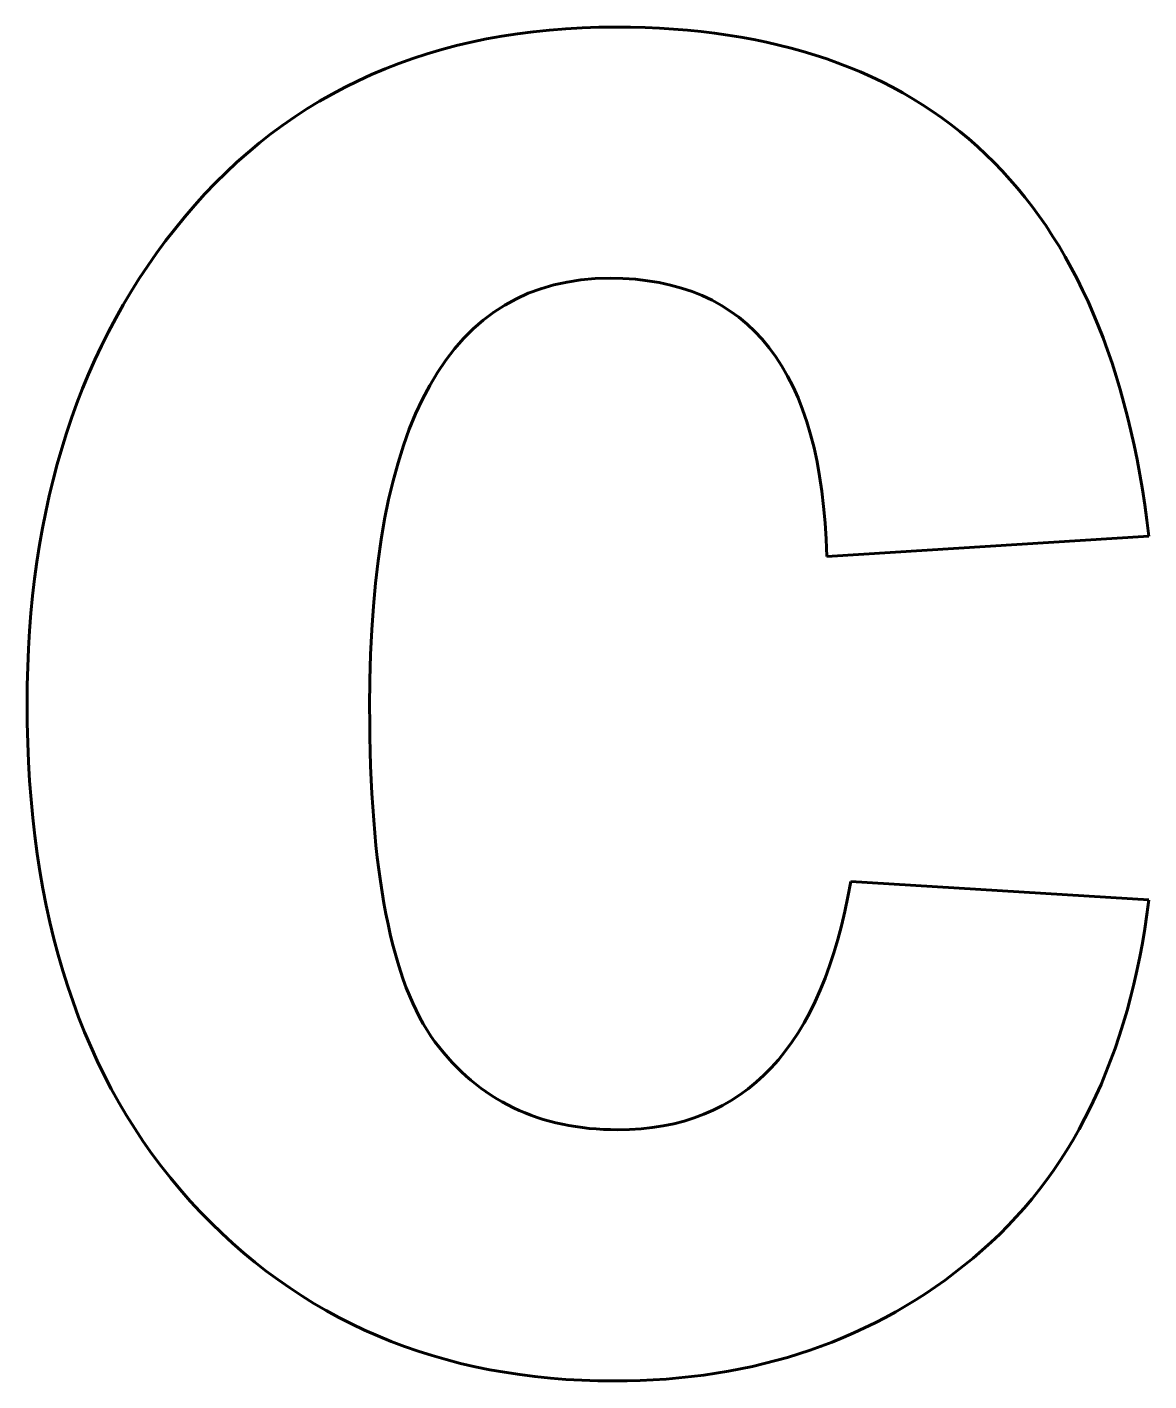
# Model space of a CAD drawing. Header units: millimetres. Extents: x -168 to 0, y -72 to 131.
import ezdxf

# ---------------------------------------------------------------- set-up
doc = ezdxf.new("R2010")
doc.units = ezdxf.units.MM
doc.linetypes.add('K5LT_BASIC', pattern=[0])

msp = doc.modelspace()

# ---------------------------------------------------------------- linework, layer by layer
at = {"color": 5, "linetype": 'K5LT_BASIC', "lineweight": 60}
for p, q in [((-48.32, 51.52), (0, 54.57)), ((0, 0), (-44.72, 2.76))]:
    msp.add_line(p, q, dxfattribs=at)
for points in [[(-79.94, 130.91), (-107.27, 130.91), (-128.8, 121.41), (-144.61, 102.45)], [(0, 54.57), (-5.96, 105.45), (-32.6, 130.91), (-79.94, 130.91)], [(-144.61, 102.45), (-160.37, 83.54), (-168.25, 59.15), (-168.25, 29.45)], [(-116.88, 29.01), (-116.88, 71.81), (-104.86, 93.24), (-80.82, 93.24)], [(-80.82, 93.24), (-59.84, 93.24), (-49.01, 79.35), (-48.32, 51.52)], [(-168.25, 29.45), (-168.25, -2.31), (-160.12, -27.14), (-143.77, -45.17)], [(-107.08, -21.28), (-113.63, -12.46), (-116.88, 4.29), (-116.88, 29.01)], [(-44.72, 2.76), (-48.96, -22.07), (-60.63, -34.48), (-79.64, -34.48)], [(-26.35, -53.73), (-11.67, -41.47), (-2.9, -23.54), (0, 0)], [(-79.64, -34.48), (-91.41, -34.48), (-100.53, -30.09), (-107.08, -21.28)], [(-143.77, -45.17), (-127.47, -63.14), (-106.29, -72.16), (-80.23, -72.16)], [(-80.23, -72.16), (-58.96, -72.16), (-41.03, -66), (-26.35, -53.73)]]:
    msp.add_open_spline(points, degree=3, dxfattribs=at)

doc.saveas('drawing.dxf')
